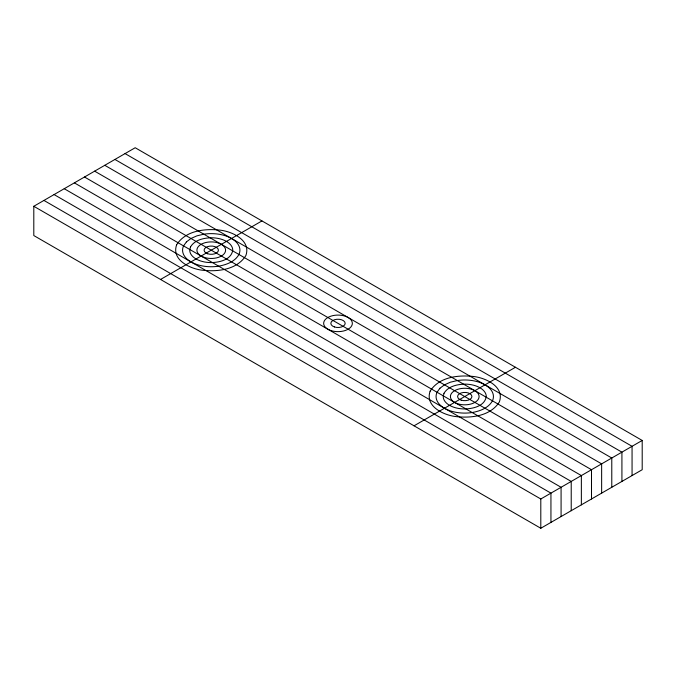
<?xml version="1.0" encoding="UTF-8"?>
<svg xmlns="http://www.w3.org/2000/svg" width="676" height="676" viewBox="0 0 676 676"><rect width="100%" height="100%" fill="white"/><g stroke="black" fill="none" stroke-linecap="round" stroke-linejoin="round"><path stroke-width="1.01" d="M33.8 206.281L135.2 147.74L642.2 440.448L642.2 469.719L540.8 528.26L33.8 235.552L33.8 206.281L540.8 498.989L642.2 440.448M160.55 279.458L261.95 220.917M414.05 425.812L515.45 367.271M125.06 153.587L632.06 446.304L632.06 475.574M114.92 159.443L621.92 452.159L621.92 481.43M104.78 165.299L611.78 458.015L611.78 487.286M94.64 171.155L601.64 463.863L601.64 493.142M84.5 177.011L591.5 469.719L591.5 498.989M74.36 182.858L581.36 475.574L581.36 504.845M64.22 188.714L571.22 481.43L571.22 510.701M54.08 194.57L561.08 487.286L561.08 516.557M43.94 200.426L550.94 493.142L550.94 522.413M540.8 498.989L540.8 528.26M176.622 244.83C171.281 259.837 189.829 268.659 201.972 270.18C217.402 271.997 236.904 269.935 245.878 255.545C251.219 240.538 232.671 231.707 220.528 230.195C205.098 228.37 185.596 230.431 176.622 244.83M190.471 246.968L189.736 250.188A21.514 12.421 0 0 0 211.25 262.601C219.489 262.389 231.276 259.837 232.764 250.188A21.514 12.421 0 0 0 211.25 237.766C203.628 238.011 194.637 239.879 190.471 246.968M430.122 391.184C424.781 406.191 443.329 415.013 455.472 416.534C470.902 418.36 490.404 416.298 499.378 401.899C504.718 386.892 486.171 378.07 474.028 376.549C458.598 374.724 439.096 376.794 430.122 391.184M443.971 393.331L443.236 396.542A21.514 12.421 0 0 0 464.75 408.963C472.989 408.743 484.776 406.2 486.264 396.542A21.514 12.421 0 0 0 464.75 384.12C457.128 384.365 448.137 386.233 443.971 393.331M186.415 241.907L183.551 245.903A28.679 16.562 0 0 0 218.669 266.183C226.435 264.738 234.893 261.764 238.949 254.472A28.679 16.562 0 0 0 203.831 234.192L196.91 235.848L190.97 238.476L186.415 241.907M439.915 388.261L437.051 392.257A28.679 16.562 0 0 0 472.169 412.537C479.935 411.101 488.393 408.118 492.449 400.826A28.679 16.562 0 0 0 457.331 380.546L450.41 382.202L444.47 384.83L439.915 388.261M457.576 403.716A14.34 8.281 0 0 0 479.09 396.542A14.34 8.281 0 0 0 457.576 389.376A14.34 8.281 0 0 0 457.576 403.716M204.076 257.353A14.34 8.281 0 0 0 225.59 250.188A14.34 8.281 0 0 0 204.076 243.014A14.34 8.281 0 0 0 204.076 257.353M461.167 400.124A7.174 4.141 0 0 0 471.924 396.542A7.174 4.141 0 0 0 461.167 392.959A7.174 4.141 0 0 0 461.167 400.124M207.667 253.77A7.174 4.141 0 0 0 218.424 250.188A7.174 4.141 0 0 0 207.667 246.605A7.174 4.141 0 0 0 207.667 253.77M334.417 326.947A7.174 4.141 0 0 0 345.174 323.365A7.174 4.141 0 0 0 334.417 319.782A7.174 4.141 0 0 0 334.417 326.947M330.826 330.53A14.34 8.281 0 0 0 352.34 323.365A14.34 8.281 0 0 0 330.826 316.191A14.34 8.281 0 0 0 330.826 330.53"/></g></svg>
